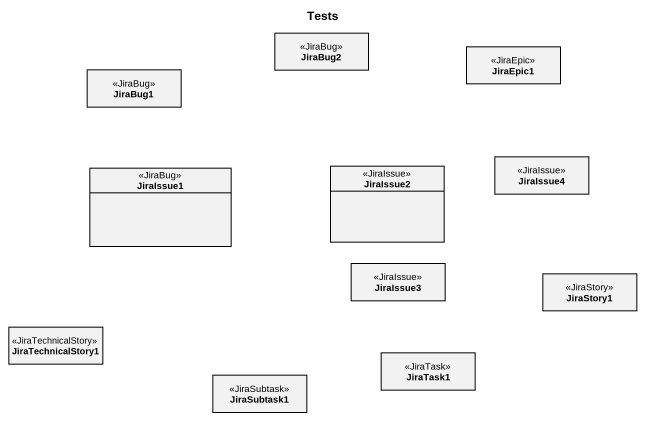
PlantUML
@startuml
title Tests
hide circle
hide empty members
class JiraBug2 <<JiraBug>>
class JiraBug1 <<JiraBug>>
class JiraEpic1 <<JiraEpic>>
class JiraIssue1 <<JiraBug>>
class JiraIssue2 <<JiraIssue>>
class JiraIssue4 <<JiraIssue>>
class JiraIssue3 <<JiraIssue>>
class JiraStory1 <<JiraStory>>
class JiraTechnicalStory1 <<JiraTechnicalStory>>
class JiraSubtask1 <<JiraSubtask>>
class JiraTask1 <<JiraTask>>
@enduml
